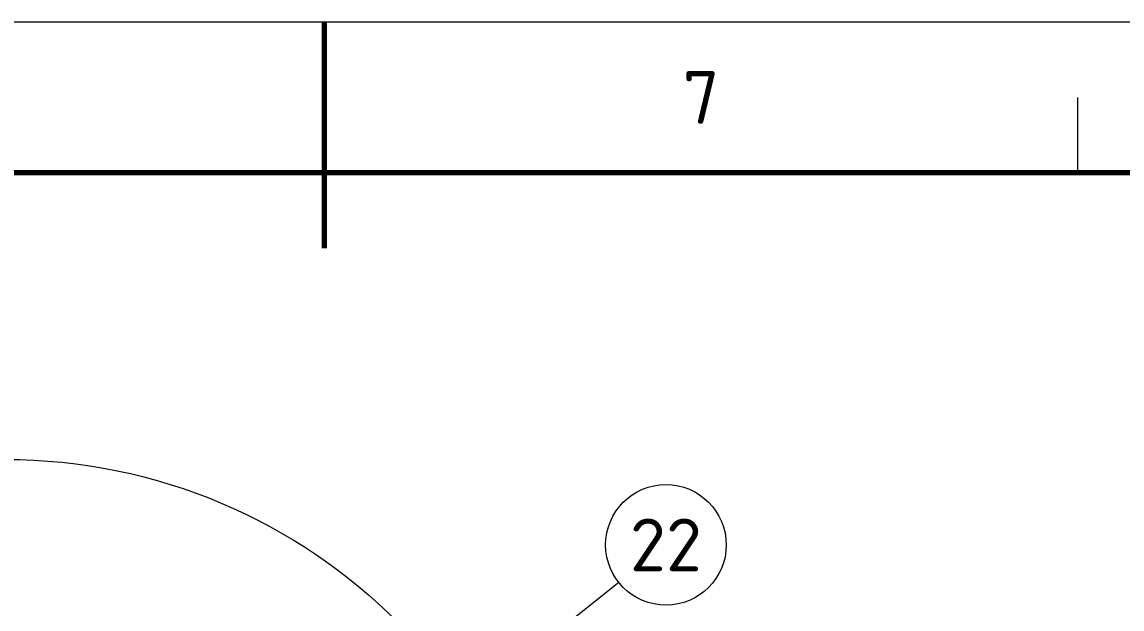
# Model space of a CAD drawing. Header units: millimetres. Extents: x 0 to 2382, y 0 to 420.
# Drawn here: x 931 to 1003.9, y 381.1 to 420 of the extents above; entities that cross this region are included whole.
import ezdxf
from ezdxf.enums import TextEntityAlignment as Align

# ---------------------------------------------------------------- set-up
doc = ezdxf.new("R2010")
doc.units = ezdxf.units.MM
for name, color, linetype, lineweight in [('06-TEXTO', 7, 'CONTINUOUS', 25), ('07-RECUADRO', 7, 'CONTINUOUS', 70), ('08-FINA', 5, 'CONTINUOUS', 18)]:
    doc.layers.add(name, color=color, linetype=linetype, lineweight=lineweight)
doc.styles.add('ISO3098', font='isocpeur.ttf')

msp = doc.modelspace()

# ---------------------------------------------------------------- linework, layer by layer
at = {"layer": '07-RECUADRO'}
msp.add_line((951, 420), (951, 405), dxfattribs=at)
msp.add_lwpolyline([(679, 10), (1238, 10), (1238, 410), (679, 410)], close=True, dxfattribs=at)
at = {"layer": '08-FINA'}
for p, q in [((1001, 410), (1001, 415)), ((970.538, 382.841), (940.158, 358.643))]:
    msp.add_line(p, q, dxfattribs=at)
msp.add_lwpolyline([(654, 0), (1248, 0), (1248, 420), (654, 420)], close=True, dxfattribs=at)
for centre, radius in [((929.833, 354.167), 36.833), ((973.667, 385.333), 4)]:
    msp.add_circle(centre, radius, dxfattribs=at)

# ---------------------------------------------------------------- texts
at = {"layer": '06-TEXTO', "style": 'ISO3098'}
for s, p in [('7', (976, 415)), ('22', (973.667, 385.333))]:
    msp.add_text(s, height=3.5, dxfattribs=at).set_placement(p, align=Align.MIDDLE_CENTER)

doc.saveas('drawing.dxf')
